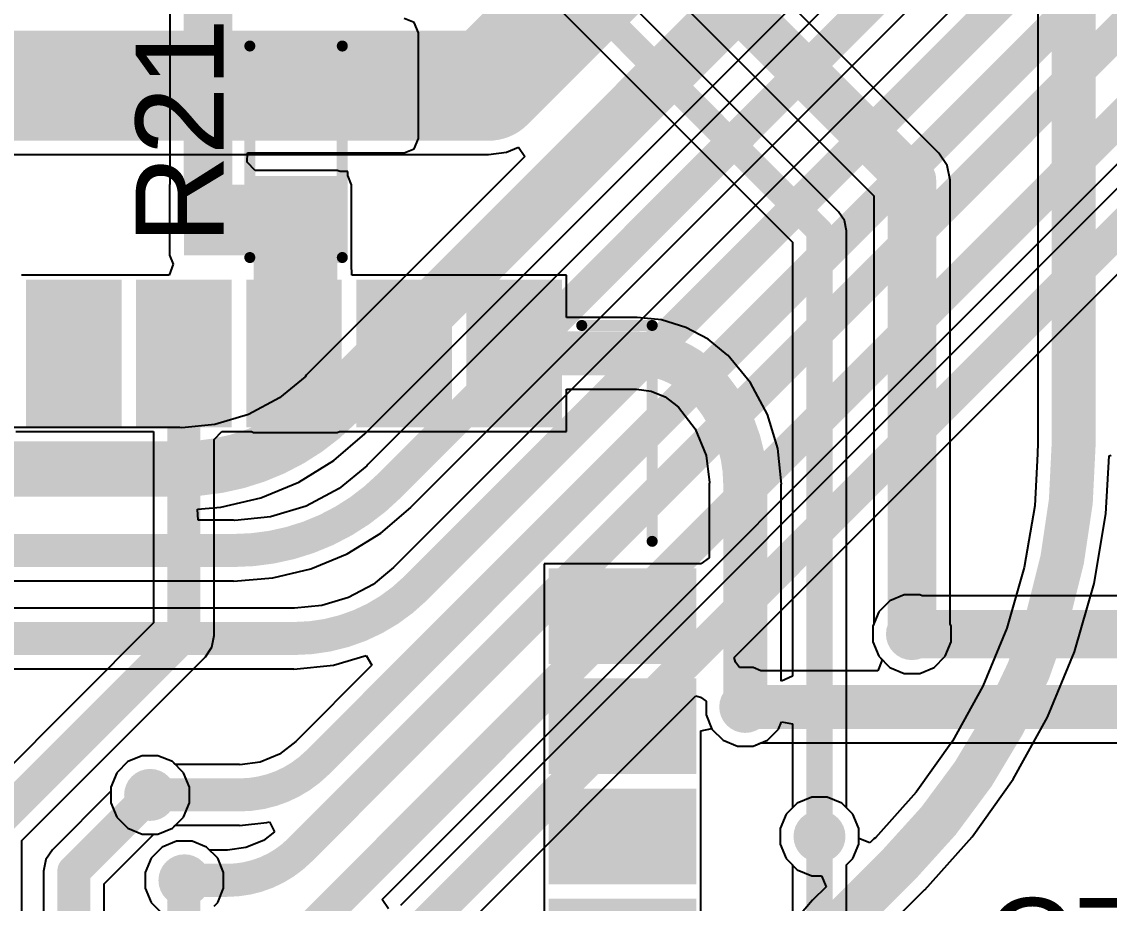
# Model space of a CAD drawing. Header units: millimetres. Extents: x -0.21 to 2.41, y -2.08 to 4.57.
# Drawn here: x 0.6567 to 1.1506, y -0.6672 to -0.267 of the extents above; entities that cross this region are included whole.
import ezdxf

# ---------------------------------------------------------------- set-up
doc = ezdxf.new("R2010")
doc.units = ezdxf.units.MM
doc.header["$MEASUREMENT"] = 0
for name, color, linetype in [('BottomLayer', 5, 'Continuous'), ('TopLayer', 1, 'Continuous'), ('TopOverlay', 2, 'Continuous'), ('TopPaste', 8, 'Continuous'), ('TopSolder', 216, 'Continuous'), ('ViaHoleLayer', 16, 'Continuous')]:
    doc.layers.add(name, color=color, linetype=linetype)
doc.styles.add('Arial', font='', dxfattribs={"height": 0.2})
doc.styles.get('Arial').set_extended_font_data('Arial')

# ---------------------------------------------------------------- blocks, each defined once
blk = doc.blocks.new('38_SMD_M______25')
at = {"layer": 'TopLayer'}
for points in [[(0.31496075, -0.08267715), (0.37401585, -0.08267715), (0.37401585, -0.11811025), (0.31496075, -0.11811025)], [(0.31496045, -0.13267685), (0.37401555, -0.13267685), (0.37401555, -0.16810995), (0.31496045, -0.16810995)], [(0.31496085, -0.18267725), (0.37401595, -0.18267725), (0.37401595, -0.21811035), (0.31496085, -0.21811035)], [(0.31496055, -0.23267715), (0.37401565, -0.23267715), (0.37401565, -0.26811025), (0.31496055, -0.26811025)], [(0.31496055, -0.28267725), (0.37401565, -0.28267725), (0.37401565, -0.31811035), (0.31496055, -0.31811035)], [(0.10748035, -0.37913375), (0.10748035, -0.32007865), (0.14291345, -0.32007865), (0.14291345, -0.37913375)], [(0.15748035, -0.37913375), (0.15748035, -0.32007865), (0.19291345, -0.32007865), (0.19291345, -0.37913375)], [(0.20748035, -0.37913375), (0.20748035, -0.32007865), (0.24291345, -0.32007865), (0.24291345, -0.37913375)]]:
    blk.add_hatch(color=1, dxfattribs=at).paths.add_polyline_path(points)
at = {"layer": 'TopPaste'}
for points in [[(0.31496075, -0.08267715), (0.37401585, -0.08267715), (0.37401585, -0.11811025), (0.31496075, -0.11811025)], [(0.31496045, -0.13267685), (0.37401555, -0.13267685), (0.37401555, -0.16810995), (0.31496045, -0.16810995)], [(0.31496085, -0.18267725), (0.37401595, -0.18267725), (0.37401595, -0.21811035), (0.31496085, -0.21811035)], [(0.31496055, -0.23267715), (0.37401565, -0.23267715), (0.37401565, -0.26811025), (0.31496055, -0.26811025)], [(0.31496055, -0.28267725), (0.37401565, -0.28267725), (0.37401565, -0.31811035), (0.31496055, -0.31811035)], [(0.10748035, -0.37913375), (0.10748035, -0.32007865), (0.14291345, -0.32007865), (0.14291345, -0.37913375)], [(0.15748035, -0.37913375), (0.15748035, -0.32007865), (0.19291345, -0.32007865), (0.19291345, -0.37913375)], [(0.20748035, -0.37913375), (0.20748035, -0.32007865), (0.24291345, -0.32007865), (0.24291345, -0.37913375)]]:
    blk.add_hatch(color=8, dxfattribs=at).paths.add_polyline_path(points)
at = {"layer": 'TopSolder'}
for points in [[(0.31096075, -0.07867715), (0.37801585, -0.07867715), (0.37801585, -0.12211025), (0.31096075, -0.12211025)], [(0.31096045, -0.12867685), (0.37801555, -0.12867685), (0.37801555, -0.17210995), (0.31096045, -0.17210995)], [(0.31096085, -0.17867725), (0.37801595, -0.17867725), (0.37801595, -0.22211035), (0.31096085, -0.22211035)], [(0.31096055, -0.22867715), (0.37801565, -0.22867715), (0.37801565, -0.27211025), (0.31096055, -0.27211025)], [(0.31096055, -0.27867725), (0.37801565, -0.27867725), (0.37801565, -0.32211035), (0.31096055, -0.32211035)], [(0.05348025, -0.38313375), (0.05348025, -0.31607865), (0.09691335, -0.31607865), (0.09691335, -0.38313375)], [(0.10348035, -0.38313375), (0.10348035, -0.31607865), (0.14691345, -0.31607865), (0.14691345, -0.38313375)], [(0.15348035, -0.38313375), (0.15348035, -0.31607865), (0.19691345, -0.31607865), (0.19691345, -0.38313375)], [(0.20348035, -0.38313375), (0.20348035, -0.31607865), (0.24691345, -0.31607865), (0.24691345, -0.38313375)]]:
    blk.add_hatch(color=216, dxfattribs=at).paths.add_polyline_path(points)
at = {"layer": 'TopOverlay', "const_width": 0.005}
for points in [[(0.3571576, -0.3310788), (0.3571575, -0.3630788)], [(0.2591573, -0.3630788), (0.3571575, -0.3630788)]]:
    blk.add_lwpolyline(points, dxfattribs=at)
at = {"layer": 'TopOverlay', "const_width": 0.0025}
for points in [[(0.3559076, -0.3310788, 1), (0.3584076, -0.3310788, 1)], [(0.2579073, -0.3630788, 1), (0.2604073, -0.3630788, 1)], [(0.3559075, -0.3630788, 1), (0.3584075, -0.3630788, 1)], [(0.3559075, -0.3630788, 1), (0.3584075, -0.3630788, 1)]]:
    blk.add_lwpolyline(points, format="xyb", close=True, dxfattribs=at)
blk = doc.blocks.new('R___0603_81')
at = {"layer": 'TopLayer'}
for points in [[(-0.0149999, 0.0175002), (-0.0149999, -0.0174998), (-0.0449999, -0.0174998), (-0.0449999, 0.0175002)], [(0.0449999, 0.0174998), (0.0449999, -0.0175002), (0.0149999, -0.0175002), (0.0149999, 0.0174998)]]:
    blk.add_hatch(color=1, dxfattribs=at).paths.add_polyline_path(points)
at = {"layer": 'TopPaste'}
for points in [[(-0.0149999, 0.0175002), (-0.0149999, -0.0174998), (-0.0449999, -0.0174998), (-0.0449999, 0.0175002)], [(0.0449999, 0.0174998), (0.0449999, -0.0175002), (0.0149999, -0.0175002), (0.0149999, 0.0174998)]]:
    blk.add_hatch(color=8, dxfattribs=at).paths.add_polyline_path(points)
at = {"layer": 'TopSolder'}
for points in [[(-0.0109999, 0.0215002), (-0.0109999, -0.0214998), (-0.0489999, -0.0214998), (-0.0489999, 0.0215002)], [(0.0489999, 0.0214998), (0.0489999, -0.0215002), (0.0109999, -0.0215002), (0.0109999, 0.0214998)]]:
    blk.add_hatch(color=216, dxfattribs=at).paths.add_polyline_path(points)
at = {"layer": 'TopOverlay', "const_width": 0.005}
for points in [[(-0.048, 0.0210002), (-0.0480001, -0.0209998)], [(-0.048, 0.0210002), (0.0480001, 0.0209998)], [(0.0480001, 0.0209998), (0.048, -0.0210002)], [(-0.0480001, -0.0209998), (0.048, -0.0210002)]]:
    blk.add_lwpolyline(points, dxfattribs=at)
at = {"layer": 'TopOverlay', "const_width": 0.0025}
for points in [[(-0.04925, 0.0210002, 1), (-0.04675, 0.0210002, 1)], [(-0.04925, 0.0210002, 1), (-0.04675, 0.0210002, 1)], [(0.0467501, 0.0209998, 1), (0.0492501, 0.0209998, 1)], [(0.0467501, 0.0209998, 1), (0.0492501, 0.0209998, 1)], [(-0.0492501, -0.0209998, 1), (-0.0467501, -0.0209998, 1)], [(-0.0492501, -0.0209998, 1), (-0.0467501, -0.0209998, 1)], [(0.04675, -0.0210002, 1), (0.04925, -0.0210002, 1)], [(0.04675, -0.0210002, 1), (0.04925, -0.0210002, 1)]]:
    blk.add_lwpolyline(points, format="xyb", close=True, dxfattribs=at)

msp = doc.modelspace()

# ---------------------------------------------------------------- hatches: boundary and pattern name
at = {"layer": 'BottomLayer'}
h = msp.add_hatch(color=5, dxfattribs=at)
edge = h.paths.add_edge_path()
edge.add_arc((0.8162785, -0.2960468), 0.011811, 0, 360)
h = msp.add_hatch(color=5, dxfattribs=at)
edge = h.paths.add_edge_path()
edge.add_arc((1.061, -0.545), 0.011811, 0, 360)
h = msp.add_hatch(color=5, dxfattribs=at)
edge = h.paths.add_edge_path()
edge.add_arc((0.9852784, -0.5780467), 0.011811, 0, 360)
h = msp.add_hatch(color=5, dxfattribs=at)
edge = h.paths.add_edge_path()
edge.add_arc((0.715, -0.618), 0.011811, 0, 360)
h = msp.add_hatch(color=5, dxfattribs=at)
edge = h.paths.add_edge_path()
edge.add_arc((1.019, -0.6368498), 0.011811, 0, 360)
h = msp.add_hatch(color=5, dxfattribs=at)
edge = h.paths.add_edge_path()
edge.add_arc((0.7305808, -0.6567708), 0.011811, 0, 360)
at = {"layer": 'TopLayer'}
for points in [[(0.7592785, -0.3200467), (0.8303415, -0.3200467), (0.8303415, -0.2720001), (0.7592785, -0.2720001)], [(0.7303412, -0.3730467), (0.7997782, -0.3730467), (0.7997782, -0.3410467), (0.7303412, -0.3410467)], [(0.8000002, -0.447), (0.8000002, -0.341), (0.7620002, -0.341), (0.7620002, -0.447)]]:
    msp.add_hatch(color=1, dxfattribs=at).paths.add_polyline_path(points)
h = msp.add_hatch(color=1, dxfattribs=at)
edge = h.paths.add_edge_path()
edge.add_arc((0.8162785, -0.2960468), 0.011811, 0, 360)
h = msp.add_hatch(color=1, dxfattribs=at)
edge = h.paths.add_edge_path()
edge.add_arc((1.061, -0.545), 0.011811, 0, 360)
h = msp.add_hatch(color=1, dxfattribs=at)
edge = h.paths.add_edge_path()
edge.add_arc((0.9852784, -0.5780467), 0.011811, 0, 360)
h = msp.add_hatch(color=1, dxfattribs=at)
edge = h.paths.add_edge_path()
edge.add_arc((0.715, -0.618), 0.011811, 0, 360)
h = msp.add_hatch(color=1, dxfattribs=at)
edge = h.paths.add_edge_path()
edge.add_arc((1.019, -0.6368498), 0.011811, 0, 360)
h = msp.add_hatch(color=1, dxfattribs=at)
edge = h.paths.add_edge_path()
edge.add_arc((0.7305808, -0.6567708), 0.011811, 0, 360)
at = {"layer": 'ViaHoleLayer'}
h = msp.add_hatch(color=16, dxfattribs=at)
edge = h.paths.add_edge_path()
edge.add_arc((0.8162785, -0.2960468), 0.0059055, 0, 360)
h = msp.add_hatch(color=16, dxfattribs=at)
edge = h.paths.add_edge_path()
edge.add_arc((1.061, -0.545), 0.0059055, 0, 360)
h = msp.add_hatch(color=16, dxfattribs=at)
edge = h.paths.add_edge_path()
edge.add_arc((0.9852784, -0.5780467), 0.0059055, 0, 360)
h = msp.add_hatch(color=16, dxfattribs=at)
edge = h.paths.add_edge_path()
edge.add_arc((0.715, -0.618), 0.0059055, 0, 360)
h = msp.add_hatch(color=16, dxfattribs=at)
edge = h.paths.add_edge_path()
edge.add_arc((1.019, -0.6368498), 0.0059055, 0, 360)
h = msp.add_hatch(color=16, dxfattribs=at)
edge = h.paths.add_edge_path()
edge.add_arc((0.7305808, -0.6567708), 0.0059055, 0, 360)

# ---------------------------------------------------------------- linework, layer by layer
at = {"layer": 'BottomLayer'}
for p, q in [((1.1347201, -0.1471391), (0.8138347, -0.4680244)), ((0.8125803, -0.4540951), (1.1138384, -0.152837)), ((1.1764611, -0.1638398), (0.8259619, -0.5143389)), ((0.8333007, -0.4874904), (1.1542232, -0.1665678)), ((1.227778, -0.26911), (0.8286865, -0.6682014)), ((0.8203661, -0.6654539), (1.2069067, -0.2789133)), ((0.9802036, -0.5556163), (1.2473125, -0.2885073)), ((0.876797, -0.3262489), (0.8822728, -0.3239807)), ((0.8822728, -0.3239807), (0.885105, -0.3282196)), ((0.3663415, -0.3273143), (0.8687036, -0.3273143)), ((0.885105, -0.3282196), (0.7859049, -0.4274197)), ((0.8687036, -0.3273143), (0.8687044, -0.3273144)), ((0.8687044, -0.3273144), (0.876797, -0.3262489)), ((0.7854206, -0.4281445), (0.7737508, -0.4377216)), ((0.7859049, -0.4274197), (0.7854206, -0.4281445)), ((0.7737508, -0.4377216), (0.7596792, -0.445243)), ((0.7596792, -0.445243), (0.7444107, -0.4498747)), ((0.7285319, -0.4511843), (0.3302784, -0.4511843)), ((0.729387, -0.4513544), (0.7285319, -0.4511843)), ((0.7444107, -0.4498747), (0.729387, -0.4513544)), ((0.7983998, -0.4662116), (0.8125831, -0.4540979)), ((0.8125831, -0.4540979), (0.8125803, -0.4540951)), ((0.7824961, -0.4759574), (0.7983998, -0.4662116)), ((0.8134907, -0.4685392), (0.8008672, -0.4788991)), ((0.8138347, -0.4680244), (0.8134907, -0.4685392)), ((0.7652636, -0.4830954), (0.7824961, -0.4759574)), ((0.8008672, -0.4788991), (0.785927, -0.4868848)), ((0.7471267, -0.4874497), (0.7652636, -0.4830954)), ((0.7365485, -0.4882822), (0.7471267, -0.4874497)), ((0.736745, -0.4932822), (0.7365485, -0.4882822)), ((0.785927, -0.4868848), (0.7697159, -0.4918023)), ((0.8197769, -0.4991541), (0.8333618, -0.4875515)), ((0.8333618, -0.4875515), (0.8333007, -0.4874904)), ((0.752857, -0.4932822), (0.736745, -0.4932822)), ((0.7534642, -0.493403), (0.752857, -0.4932822)), ((0.7697159, -0.4918023), (0.7534642, -0.493403)), ((0.8045443, -0.5084887), (0.8197769, -0.4991541)), ((0.7880389, -0.5153254), (0.8045443, -0.5084887)), ((0.7706672, -0.519496), (0.7880389, -0.5153254)), ((0.8219534, -0.5177258), (0.8162272, -0.5224252)), ((0.8255897, -0.5147176), (0.8219534, -0.5177258)), ((0.8256072, -0.5146914), (0.8255897, -0.5147176)), ((0.8256816, -0.5146416), (0.8256072, -0.5146914)), ((0.8259306, -0.51437), (0.8256816, -0.5146416)), ((0.825937, -0.514366), (0.8259306, -0.51437)), ((0.8259372, -0.5143657), (0.825937, -0.514366)), ((0.8259493, -0.5143578), (0.8259372, -0.5143657)), ((0.8259619, -0.5143389), (0.8259493, -0.5143578)), ((0.5066998, -0.5208112), (0.752857, -0.5208112)), ((0.752857, -0.5208977), (0.7706672, -0.519496)), ((0.752857, -0.5208112), (0.752857, -0.5208977)), ((0.8162272, -0.5224252), (0.80506, -0.5283942)), ((0.80506, -0.5283942), (0.792943, -0.5320699)), ((1.0574572, -0.527189), (1.0509109, -0.5299006)), ((1.0645428, -0.527189), (1.0574572, -0.527189)), ((1.0656968, -0.527667), (1.0645428, -0.527189)), ((1.1833032, -0.527667), (1.0656968, -0.527667)), ((0.7803416, -0.5332355), (0.546424, -0.5332355)), ((0.7805955, -0.533286), (0.7803416, -0.5332355)), ((0.792943, -0.5320699), (0.7805955, -0.533286)), ((1.0509109, -0.5299006), (1.0459006, -0.5349109)), ((1.0459006, -0.5349109), (1.043189, -0.5414572)), ((1.043189, -0.5414572), (1.043189, -0.5485428)), ((1.043189, -0.5485428), (1.0459006, -0.5550891)), ((0.7983339, -0.559172), (0.8130931, -0.5546949)), ((0.8130931, -0.5546949), (0.815743, -0.5591161)), ((0.9808828, -0.5576643), (0.9802036, -0.5556163)), ((0.9826553, -0.5602357), (0.9808828, -0.5576643)), ((1.0475447, -0.5567332), (1.0454736, -0.5617332)), ((1.0459006, -0.5550891), (1.0475447, -0.5567332)), ((0.546424, -0.5607645), (0.7803416, -0.5607645)), ((0.7803416, -0.5609441), (0.7983339, -0.559172)), ((0.7803416, -0.5607645), (0.7803416, -0.5609441)), ((0.815743, -0.5591161), (0.7812773, -0.5935818)), ((0.9888212, -0.5602357), (0.9826553, -0.5602357)), ((0.9924364, -0.5617332), (0.9888212, -0.5602357)), ((1.0454736, -0.5617332), (0.9924364, -0.5617332)), ((0.8481525, -0.6876674), (0.962848, -0.5729719)), ((0.962848, -0.5729719), (0.964896, -0.5736511)), ((0.964896, -0.5736511), (0.9674674, -0.5754236)), ((0.9674674, -0.5754236), (0.9674674, -0.5815895)), ((0.9674674, -0.5815895), (0.970179, -0.5881358)), ((0.970179, -0.5881358), (0.9751893, -0.5931461)), ((0.781137, -0.593785), (0.7737822, -0.5994284)), ((0.7812636, -0.5935955), (0.781137, -0.593785)), ((0.7812682, -0.5935926), (0.7812636, -0.5935955)), ((0.7812716, -0.5935903), (0.7812682, -0.5935926)), ((0.7812773, -0.5935818), (0.7812716, -0.5935903)), ((0.9751893, -0.5931461), (0.9817356, -0.5958577)), ((0.9817356, -0.5958577), (0.9888212, -0.5958577)), ((0.9888212, -0.5958577), (0.9924364, -0.5943602)), ((0.9924364, -0.5943602), (1.1836788, -0.5943602)), ((0.7114572, -0.600189), (0.7049109, -0.6029006)), ((0.7185428, -0.600189), (0.7114572, -0.600189)), ((0.7250891, -0.6029006), (0.7185428, -0.600189)), ((0.7737822, -0.5994284), (0.7649911, -0.6030698)), ((0.7049109, -0.6029006), (0.6999006, -0.6079109)), ((0.726424, -0.6042355), (0.7250891, -0.6029006)), ((0.7555571, -0.6042355), (0.726424, -0.6042355)), ((0.7557879, -0.6042814), (0.7555571, -0.6042355)), ((0.7649911, -0.6030698), (0.7557879, -0.6042814)), ((0.6999006, -0.6079109), (0.697189, -0.6144572)), ((0.697189, -0.6144572), (0.697189, -0.6215428)), ((0.697189, -0.6215428), (0.6999006, -0.6280891)), ((1.0089109, -0.6217504), (1.0039006, -0.6267607)), ((1.0154572, -0.6190388), (1.0089109, -0.6217504)), ((1.0225428, -0.6190388), (1.0154572, -0.6190388)), ((1.0290891, -0.6217504), (1.0225428, -0.6190388)), ((1.0340994, -0.6267607), (1.0290891, -0.6217504)), ((1.0039006, -0.6267607), (1.001189, -0.633307)), ((1.036811, -0.633307), (1.0340994, -0.6267607)), ((0.6999006, -0.6280891), (0.7049109, -0.6330994)), ((0.7250891, -0.6330994), (0.726424, -0.6317645)), ((0.726424, -0.6317645), (0.7555571, -0.6317645)), ((0.7555571, -0.6318079), (0.7680324, -0.6305792)), ((0.7555571, -0.6317645), (0.7555571, -0.6318079)), ((0.7680324, -0.6305792), (0.7691841, -0.6302298)), ((0.7691841, -0.6302298), (0.7715062, -0.6347505)), ((0.7049109, -0.6330994), (0.7114572, -0.635811)), ((0.7114572, -0.635811), (0.7185428, -0.635811)), ((0.7185428, -0.635811), (0.7250891, -0.6330994)), ((0.7715062, -0.6347505), (0.7664512, -0.6386293)), ((1.001189, -0.633307), (1.001189, -0.6403926)), ((1.036811, -0.6403926), (1.036811, -0.633307)), ((0.7204917, -0.6416714), (0.7154814, -0.6466817)), ((0.727038, -0.6389598), (0.7204917, -0.6416714)), ((0.7341236, -0.6389598), (0.727038, -0.6389598)), ((0.7406699, -0.6416714), (0.7341236, -0.6389598)), ((0.7420048, -0.6430063), (0.7406699, -0.6416714)), ((0.7584871, -0.6419281), (0.7500828, -0.6430346)), ((0.7664512, -0.6386293), (0.7584871, -0.6419281)), ((1.001189, -0.6403926), (1.0039006, -0.6469389)), ((1.0340994, -0.6469389), (1.036811, -0.6403926)), ((0.7154814, -0.6466817), (0.7127698, -0.653228)), ((0.7499406, -0.6430063), (0.7420048, -0.6430063)), ((0.7500828, -0.6430346), (0.7499406, -0.6430063)), ((1.0039006, -0.6469389), (1.0067649, -0.6498032)), ((1.0312351, -0.6498032), (1.0340994, -0.6469389)), ((1.0067649, -0.6498032), (1.0067649, -0.6780468)), ((1.0312351, -0.6729789), (1.0312351, -0.6498032)), ((0.7127698, -0.653228), (0.7127698, -0.6603136)), ((0.7127698, -0.6603136), (0.7154814, -0.6668599)), ((0.8231984, -0.6696927), (0.8203661, -0.6654539)), ((0.7154814, -0.6668599), (0.7204917, -0.6718702))]:
    msp.add_line(p, q, dxfattribs=at)
for points, const_width in [([(0.8687044, -0.2960468), (1.0997045, -0.0650467)], 0.05), ([(0.7992426, -0.4407574), (1.1005007, -0.1394993)], 0.025), ([(0.8235677, -0.4777574), (1.1479886, -0.1533365)], 0.015), ([(0.8356949, -0.5240719), (1.1942721, -0.1654947)], 0.015), ([(0.7910103, -0.6033148), (1.2000876, -0.1942375)], 0.015), ([(0.7829898, -0.6430814), (1.1960542, -0.230017)], 0.015), ([(0.7803416, -0.6860124), (1.1971737, -0.2691803)], 0.015), ([(0.3663415, -0.2960468), (0.8162785, -0.2960468)], 0.05), ([(0.8162785, -0.2960468), (0.8687044, -0.2960468)], 0.05), ([(0.8303539, -0.686), (1.2410465, -0.2753074)], 0.015), ([(0.3302784, -0.4700467), (0.7285319, -0.4700467)], 0.025), ([(0.5066998, -0.5070467), (0.752857, -0.5070467)], 0.015), ([(1.061, -0.545), (1.188, -0.545)], 0.022), ([(0.535, -0.547), (0.7803416, -0.547)], 0.015), ([(0.9852784, -0.5780467), (1.1836788, -0.5780467)], 0.02), ([(0.715, -0.618), (0.7555571, -0.618)], 0.015), ([(1.019, -0.6780468), (1.019, -0.6368498)], 0.012), ([(0.7305808, -0.6567708), (0.7499406, -0.6567708)], 0.015)]:
    msp.add_lwpolyline(points, dxfattribs=dict(at, const_width=const_width))
for points, const_width in [([(0.8037785, -0.2960468, 1), (0.8287785, -0.2960468, 1)], 0.025), ([(0.8037785, -0.2960468, 1), (0.8287785, -0.2960468, 1)], 0.025), ([(0.8562044, -0.2960468, 1), (0.8812044, -0.2960468, 1)], 0.025), ([(0.8562044, -0.2960468, 1), (0.8812044, -0.2960468, 1)], 0.025), ([(0.7929926, -0.4407574, 1), (0.8054926, -0.4407574, 1)], 0.0125), ([(0.7929926, -0.4407574, 1), (0.8054926, -0.4407574, 1)], 0.0125), ([(0.7222819, -0.4700467, 1), (0.7347819, -0.4700467, 1)], 0.0125), ([(0.7222819, -0.4700467, 1), (0.7347819, -0.4700467, 1)], 0.0125), ([(0.8198177, -0.4777574, 1), (0.8273177, -0.4777574, 1)], 0.0075), ([(0.8198177, -0.4777574, 1), (0.8273177, -0.4777574, 1)], 0.0075), ([(0.749107, -0.5070467, 1), (0.756607, -0.5070467, 1)], 0.0075), ([(0.749107, -0.5070467, 1), (0.756607, -0.5070467, 1)], 0.0075), ([(0.8315902, -0.5244243, 1), (0.8390902, -0.5244243, 1)], 0.0075), ([(0.8315903, -0.5244243, 1), (0.8390903, -0.5244243, 1)], 0.0075), ([(0.8319137, -0.5241031, 1), (0.8394137, -0.5241031, 1)], 0.0075), ([(0.8319137, -0.5241031, 1), (0.8394137, -0.5241031, 1)], 0.0075), ([(0.8319449, -0.5240719, 1), (0.8394449, -0.5240719, 1)], 0.0075), ([(0.8319449, -0.5240719, 1), (0.8394449, -0.5240719, 1)], 0.0075), ([(1.0555, -0.545, 1), (1.0665, -0.545, 1)], 0.011), ([(0.7765916, -0.547, 1), (0.7840916, -0.547, 1)], 0.0075), ([(0.7765916, -0.547, 1), (0.7840916, -0.547, 1)], 0.0075), ([(0.9802784, -0.5780467, 1), (0.9902784, -0.5780467, 1)], 0.01), ([(0.7872466, -0.6033285, 1), (0.7947466, -0.6033285, 1)], 0.0075), ([(0.7872466, -0.6033285, 1), (0.7947466, -0.6033285, 1)], 0.0075), ([(0.7872603, -0.6033148, 1), (0.7947603, -0.6033148, 1)], 0.0075), ([(0.7872603, -0.6033148, 1), (0.7947603, -0.6033148, 1)], 0.0075), ([(0.71125, -0.618, 1), (0.71875, -0.618, 1)], 0.0075), ([(0.7518071, -0.618, 1), (0.7593071, -0.618, 1)], 0.0075), ([(0.7518071, -0.618, 1), (0.7593071, -0.618, 1)], 0.0075), ([(1.016, -0.6368498, 1), (1.022, -0.6368498, 1)], 0.006), ([(0.7792292, -0.643092, 1), (0.7867292, -0.643092, 1)], 0.0075), ([(0.7792292, -0.643092, 1), (0.7867292, -0.643092, 1)], 0.0075), ([(0.7792398, -0.6430814, 1), (0.7867398, -0.6430814, 1)], 0.0075), ([(0.7792399, -0.6430814, 1), (0.7867399, -0.6430814, 1)], 0.0075), ([(0.7268308, -0.6567708, 1), (0.7343308, -0.6567708, 1)], 0.0075), ([(0.7461906, -0.6567708, 1), (0.7536906, -0.6567708, 1)], 0.0075), ([(0.7461906, -0.6567708, 1), (0.7536906, -0.6567708, 1)], 0.0075)]:
    msp.add_lwpolyline(points, format="xyb", close=True, dxfattribs=dict(at, const_width=const_width))
for points, const_width in [([(0.7992426, -0.4407574, -0.198912367379658), (0.7285319, -0.4700467)], 0.025), ([(0.8235677, -0.4777574, -0.198912367379658), (0.752857, -0.5070467)], 0.015), ([(0.8353402, -0.5244243, -0.1972529500999949), (0.7803416, -0.547)], 0.015), ([(0.8356637, -0.5241031, -0.0014557265217129), (0.8353403, -0.5244243)], 0.015), ([(0.8356949, -0.5240719, -0.0001408152484485), (0.8356637, -0.5241031)], 0.015), ([(0.7909966, -0.6033285, -0.1988121147933988), (0.7555571, -0.618)], 0.015), ([(0.7910103, -0.6033148, -9.64387993302e-05), (0.7909966, -0.6033285)], 0.015), ([(0.7829792, -0.643092, -0.1988286713292383), (0.7499406, -0.6567708)], 0.015), ([(0.7829899, -0.6430814, -8.0511848538e-05), (0.7829792, -0.643092)], 0.015)]:
    msp.add_lwpolyline(points, format="xyb", dxfattribs=dict(at, const_width=const_width))
at = {"layer": 'TopLayer'}
for p, q in [((0.7239454, -0.0436217), (0.7239454, -0.3408087)), ((1.1181444, -0.1430122), (1.1181444, -0.4582489)), ((1.0276515, -0.3533107), (0.8582351, -0.1838944)), ((0.8373485, -0.1976138), (1.0067649, -0.3670303)), ((1.0732563, -0.3266088), (0.9752037, -0.2285562)), ((0.9449401, -0.2473178), (1.043667, -0.3460447)), ((0.8349337, -0.2674078), (0.8303415, -0.2655056)), ((0.8368359, -0.272), (0.8349337, -0.2674078)), ((0.8368359, -0.3200467), (0.8368359, -0.272)), ((0.8349337, -0.3246389), (0.8368359, -0.3200467)), ((0.8303415, -0.3265411), (0.8349337, -0.3246389)), ((0.7590064, -0.3307456), (0.7592182, -0.3265814)), ((0.7627083, -0.3345056), (0.7590064, -0.3307456)), ((0.7592182, -0.3265814), (0.7592786, -0.3265411)), ((0.7592786, -0.3265411), (0.8303415, -0.3265411)), ((1.0770137, -0.3322321), (1.0732563, -0.3266088)), ((0.8000002, -0.3345056), (0.7627083, -0.3345056)), ((0.8013063, -0.3350466), (0.8000002, -0.3345056)), ((0.8047782, -0.3350466), (0.8013063, -0.3350466)), ((0.8047782, -0.3368563), (0.8047782, -0.3350466)), ((1.0783331, -0.3388651), (1.0770137, -0.3322321)), ((0.8064946, -0.341), (0.8047782, -0.3368563)), ((1.078333, -0.3388656), (1.0783331, -0.3388651)), ((1.078333, -0.5403032), (1.078333, -0.3388656)), ((0.7239454, -0.3408087), (0.7238468, -0.3410467)), ((0.7238468, -0.3410467), (0.7238468, -0.3730467)), ((0.8064946, -0.3770851), (0.8064946, -0.341)), ((1.043667, -0.3460447), (1.043667, -0.5403032)), ((1.0303038, -0.3572801), (1.0276515, -0.3533107)), ((1.0312351, -0.3619623), (1.0303038, -0.3572801)), ((1.0312351, -0.6238964), (1.0312351, -0.3619623)), ((1.0067649, -0.3670303), (1.0067649, -0.5640197)), ((0.7238468, -0.3730467), (0.7254973, -0.3770312)), ((0.7254973, -0.3770312), (0.7236084, -0.3820312)), ((0.8066251, -0.382031), (0.8064946, -0.3770851)), ((0.6590581, -0.3820309), (0.656625, -0.3820308)), ((0.7016247, -0.3820309), (0.6590581, -0.3820309)), ((0.704058, -0.3820308), (0.7016247, -0.3820309)), ((0.7090581, -0.3820312), (0.704058, -0.3820308)), ((0.7236084, -0.3820312), (0.7090581, -0.3820312)), ((0.851625, -0.3820311), (0.8066251, -0.382031)), ((0.8553415, -0.382031), (0.851625, -0.3820311)), ((0.8590581, -0.3820311), (0.8553415, -0.382031)), ((0.9040581, -0.3820311), (0.8590581, -0.3820311)), ((0.9040581, -0.4012451), (0.9040581, -0.3820311)), ((0.9358276, -0.4012451), (0.9040581, -0.4012451)), ((0.9361333, -0.4013059), (0.9358276, -0.4012451)), ((0.9472864, -0.4024044), (0.9361333, -0.4013059)), ((0.9583048, -0.4057468), (0.9472864, -0.4024044)), ((0.9684595, -0.4111746), (0.9583048, -0.4057468)), ((0.9771227, -0.4182843), (0.9684595, -0.4111746)), ((0.9773818, -0.4184574), (0.9771227, -0.4182843)), ((0.9774418, -0.4183974), (0.9773818, -0.4184574)), ((0.987732, -0.430936), (0.9774418, -0.4183974)), ((0.9040581, -0.4530861), (0.9040581, -0.4338721)), ((0.9040581, -0.4338721), (0.9358276, -0.4338721)), ((0.9358276, -0.4338721), (0.9359407, -0.4338496)), ((0.9359407, -0.4338496), (0.9426027, -0.4347267)), ((0.9953783, -0.4452413), (0.987732, -0.430936)), ((0.9426027, -0.4347267), (0.948916, -0.4373417)), ((0.948916, -0.4373417), (0.9542468, -0.4414321)), ((0.9542468, -0.4414321), (0.954311, -0.4415282)), ((0.954311, -0.4415282), (0.9549359, -0.4419457)), ((0.9549359, -0.4419457), (0.9624729, -0.4517682)), ((1.0000869, -0.4607634), (0.9953783, -0.4452413)), ((0.654058, -0.4530861), (0.6590581, -0.4530859)), ((0.6590581, -0.4530859), (0.7016246, -0.4530859)), ((0.7016246, -0.4530859), (0.7066247, -0.4530863)), ((0.7066247, -0.4530863), (0.709058, -0.4530862)), ((0.709058, -0.4530862), (0.7165767, -0.4530862)), ((0.7165767, -0.4530862), (0.7165767, -0.5399573)), ((0.7441057, -0.4566218), (0.7476413, -0.4530862)), ((0.7476413, -0.4530862), (0.7540577, -0.4530863)), ((0.7540577, -0.4530863), (0.7586051, -0.4530858)), ((0.7586051, -0.4530858), (0.7610138, -0.4530858)), ((0.7610138, -0.4530858), (0.7620002, -0.4534944)), ((0.7620002, -0.4534944), (0.8000002, -0.4534944)), ((0.8000002, -0.4534944), (0.8009866, -0.4530858)), ((0.8009866, -0.4530858), (0.806625, -0.4530862)), ((0.806625, -0.4530862), (0.8093856, -0.4530861)), ((0.8093856, -0.4530861), (0.851625, -0.4530861)), ((0.851625, -0.4530861), (0.8553416, -0.4530862)), ((0.8553416, -0.4530862), (0.8590581, -0.4530861)), ((0.8590581, -0.4530861), (0.9040581, -0.4530861)), ((0.9624729, -0.4517682), (0.9674954, -0.4638936)), ((0.7441057, -0.5456588), (0.7441057, -0.4566218)), ((1.1181443, -0.4582491), (1.1180786, -0.4632219)), ((1.1181444, -0.4582489), (1.1181442, -0.4582491)), ((1.1181442, -0.4582491), (1.1181443, -0.4582491)), ((0.9674954, -0.4638936), (0.9691115, -0.4761689)), ((1.0016768, -0.4769058), (1.0000869, -0.4607634)), ((1.1180786, -0.4632219), (1.116759, -0.4867199)), ((1.1491055, -0.4903645), (1.1505821, -0.464071)), ((1.1505821, -0.464071), (1.151402, -0.4637441)), ((0.9691115, -0.4761689), (0.9689649, -0.4769058)), ((0.9689649, -0.4769058), (0.9689649, -0.5104375)), ((1.0015919, -0.5662426), (1.0015919, -0.4769058)), ((1.0015919, -0.4769058), (1.0016768, -0.4769058)), ((1.116759, -0.4867199), (1.1119825, -0.5148327)), ((1.1437175, -0.522076), (1.1491055, -0.4903645)), ((0.9639648, -0.5131333), (0.8940265, -0.5131333)), ((0.8940265, -0.5131333), (0.8940265, -0.5581332)), ((0.9650815, -0.5131332), (0.9639648, -0.5131333)), ((0.9689649, -0.5104375), (0.9650815, -0.5131332)), ((1.1119825, -0.5148327), (1.1040883, -0.5422339)), ((1.1348128, -0.5529849), (1.1437175, -0.522076)), ((0.7165767, -0.5399573), (0.633267, -0.623267)), ((1.043667, -0.5403032), (1.043189, -0.5414572)), ((1.043189, -0.5414572), (1.043189, -0.5485428)), ((1.078811, -0.5414572), (1.078333, -0.5403032)), ((1.078811, -0.5485428), (1.078811, -0.5414572)), ((1.1040883, -0.5422339), (1.0931758, -0.568579)), ((0.7430579, -0.5509263), (0.7441057, -0.5456588)), ((0.7400742, -0.5553918), (0.7430579, -0.5509263)), ((1.043189, -0.5485428), (1.0459006, -0.5550891)), ((1.0760994, -0.5550891), (1.078811, -0.5485428)), ((1.1225034, -0.5827024), (1.1348128, -0.5529849)), ((0.6567645, -0.6387015), (0.7400742, -0.5553918)), ((1.0459006, -0.5550891), (1.0509109, -0.5600994)), ((1.0710891, -0.5600994), (1.0760994, -0.5550891)), ((0.8940265, -0.5581332), (0.8940264, -0.5618498)), ((0.8940264, -0.5618498), (0.8940265, -0.5655664)), ((1.0509109, -0.5600994), (1.0574572, -0.562811)), ((1.0574572, -0.562811), (1.0645428, -0.562811)), ((1.0645428, -0.562811), (1.0710891, -0.5600994)), ((0.8940265, -0.5655664), (0.8940265, -0.6081332)), ((1.0017649, -0.5663846), (1.0015919, -0.5662426)), ((1.0067649, -0.5640197), (1.0017649, -0.5663846)), ((1.0931758, -0.568579), (1.0793823, -0.5935366)), ((1.1069441, -0.6108548), (1.1225034, -0.5827024)), ((1.0003778, -0.5881358), (1.0017649, -0.5847871)), ((1.0017649, -0.5847871), (1.0067649, -0.5857817)), ((1.0067649, -0.5857817), (1.0067649, -0.6238964)), ((0.9650815, -0.5888951), (0.9700815, -0.5879005)), ((0.9650815, -0.6081332), (0.9650815, -0.5888951)), ((0.9700815, -0.5879005), (0.970179, -0.5881358)), ((0.970179, -0.5881358), (0.9751893, -0.5931461)), ((0.9953675, -0.5931461), (1.0003778, -0.5881358)), ((0.9751893, -0.5931461), (0.9817356, -0.5958577)), ((0.9817356, -0.5958577), (0.9888212, -0.5958577)), ((0.9888212, -0.5958577), (0.9953675, -0.5931461)), ((1.0793823, -0.5935366), (1.062881, -0.6167928)), ((0.7114572, -0.600189), (0.7049109, -0.6029006)), ((0.7185428, -0.600189), (0.7114572, -0.600189)), ((0.7250891, -0.6029006), (0.7185428, -0.600189)), ((0.7049109, -0.6029006), (0.6999006, -0.6079109)), ((0.7300994, -0.6079109), (0.7250891, -0.6029006)), ((0.6999006, -0.6079109), (0.697189, -0.6144572)), ((0.732811, -0.6144572), (0.7300994, -0.6079109)), ((0.8940265, -0.6081332), (0.8940264, -0.6118498)), ((0.8940264, -0.6118498), (0.8940265, -0.6155664)), ((0.9650816, -0.6118498), (0.9650815, -0.6081332)), ((0.9650815, -0.6155664), (0.9650816, -0.6118498)), ((1.0883306, -0.6370882), (1.1069441, -0.6108548)), ((0.697189, -0.616345), (0.6706085, -0.6429255)), ((0.697189, -0.6144572), (0.697189, -0.616345)), ((0.732811, -0.6215428), (0.732811, -0.6144572)), ((0.8940265, -0.6155664), (0.8940265, -0.6581333)), ((0.9650815, -0.6581333), (0.9650815, -0.6155664)), ((1.062881, -0.6167928), (1.0444385, -0.63743)), ((0.7300994, -0.6280891), (0.732811, -0.6215428)), ((1.0039006, -0.6267607), (1.001189, -0.633307)), ((1.0067649, -0.6238964), (1.0039006, -0.6267607)), ((1.0340994, -0.6267607), (1.0312351, -0.6238964)), ((1.036811, -0.633307), (1.0340994, -0.6267607)), ((0.7250891, -0.6330994), (0.7300994, -0.6280891)), ((0.694106, -0.65836), (0.716655, -0.635811)), ((0.716655, -0.635811), (0.7185428, -0.635811)), ((0.7185428, -0.635811), (0.7250891, -0.6330994)), ((1.001189, -0.633307), (1.001189, -0.6403926)), ((1.036811, -0.6377509), (1.036811, -0.633307)), ((1.066897, -0.6610724), (1.0883306, -0.6370882)), ((0.6567645, -0.981576), (0.6567645, -0.6387015)), ((0.7204917, -0.6416714), (0.7154814, -0.6466817)), ((0.727038, -0.6389598), (0.7204917, -0.6416714)), ((0.7341236, -0.6389598), (0.727038, -0.6389598)), ((0.7406699, -0.6416714), (0.7341236, -0.6389598)), ((0.7456802, -0.6466817), (0.7406699, -0.6416714)), ((1.001189, -0.6403926), (1.0039006, -0.6469389)), ((1.041811, -0.639822), (1.036811, -0.6377509)), ((1.0437288, -0.6379042), (1.041811, -0.639822)), ((1.0444385, -0.63743), (1.0437288, -0.6379042)), ((0.6706085, -0.6429255), (0.6676248, -0.647391)), ((0.7154814, -0.6466817), (0.7127698, -0.653228)), ((0.7483918, -0.653228), (0.7456802, -0.6466817)), ((1.0039006, -0.6469389), (1.0089109, -0.6519492)), ((0.6676248, -0.647391), (0.666577, -0.6526585)), ((1.0089109, -0.6519492), (1.0154572, -0.6546608)), ((0.666577, -0.6526585), (0.666577, -1.0674717)), ((0.7127698, -0.653228), (0.7127698, -0.6603136)), ((0.7483918, -0.6603136), (0.7483918, -0.653228)), ((1.0154572, -0.6546608), (1.0199011, -0.6546608)), ((1.0199011, -0.6546608), (1.0219722, -0.6596608)), ((0.694106, -1.0710073), (0.694106, -0.65836)), ((0.7127698, -0.6603136), (0.7154814, -0.6668599)), ((0.7456802, -0.6668599), (0.7483918, -0.6603136)), ((0.8940265, -0.6581333), (0.8940264, -0.6618499)), ((0.9650816, -0.6618498), (0.9650815, -0.6581333)), ((1.0219722, -0.6596608), (1.015833, -0.6658)), ((1.0389038, -0.6888708), (1.0667996, -0.660975)), ((1.0667996, -0.660975), (1.066897, -0.6610724)), ((0.8940264, -0.6618499), (0.8940265, -0.6655664)), ((0.8940265, -0.6655664), (0.8940265, -0.7081332)), ((0.9650815, -0.6655664), (0.9650816, -0.6618498)), ((0.9650815, -0.7081332), (0.9650815, -0.6655664)), ((1.0158011, -0.6657681), (1.0039429, -0.6796522)), ((1.015833, -0.6658), (1.0158011, -0.6657681)), ((0.7154814, -0.6668599), (0.7165768, -0.6679553)), ((0.7441058, -0.6684343), (0.7456802, -0.6668599))]:
    msp.add_line(p, q, dxfattribs=at)
for points, const_width in [([(0.7412784, -0.3600467), (0.7412784, -0.0436217)], 0.022), ([(1.1344579, -0.4582489), (1.1344579, -0.0747573)], 0.02), ([(0.846, -0.1889623), (1.019, -0.3619623)], 0.012), ([(0.9571964, -0.2350615), (1.061, -0.3388651)], 0.022), ([(1.061, -0.545), (1.061, -0.3388651)], 0.022), ([(0.7690771, -0.3560466), (0.7812782, -0.3560466)], 0.022), ([(1.019, -0.6368498), (1.019, -0.3619623)], 0.012), ([(0.7798101, -0.4170268), (0.7808099, -0.416027)], 0.025), ([(0.7798101, -0.4170268), (0.7803416, -0.4175583)], 0.025), ([(0.8803416, -0.4175586), (0.9358276, -0.4175586)], 0.02), ([(0.7303412, -0.5456588), (0.7303412, -0.4175587)], 0.015), ([(0.9852784, -0.5780467), (0.9852784, -0.4769058)], 0.02), ([(0.643, -0.633), (0.7303412, -0.5456588)], 0.015), ([(0.6803415, -0.6526585), (0.715, -0.618)], 0.015), ([(1.0273684, -0.6773354), (1.0552642, -0.6494396)], 0.02), ([(0.6803415, -1.1065348), (0.6803415, -0.6526585)], 0.015), ([(0.7303413, -0.6570103), (0.7305808, -0.6567708)], 0.02), ([(0.7303413, -1.1065348), (0.7303413, -0.6570103)], 0.015)]:
    msp.add_lwpolyline(points, dxfattribs=dict(at, const_width=const_width))
for points, const_width in [([(1.0555, -0.3388651, 1), (1.0665, -0.3388651, 1)], 0.011), ([(1.0555, -0.3388651, 1), (1.0665, -0.3388651, 1)], 0.011), ([(0.7635771, -0.3560466, 1), (0.7745771, -0.3560466, 1)], 0.011), ([(0.7757782, -0.3560466, 1), (0.7867782, -0.3560466, 1)], 0.011), ([(0.7357784, -0.3600467, 1), (0.7467784, -0.3600467, 1)], 0.011), ([(1.016, -0.3619623, 1), (1.022, -0.3619623, 1)], 0.006), ([(1.016, -0.3619623, 1), (1.022, -0.3619623, 1)], 0.006), ([(0.7735601, -0.4170268, 1), (0.7860601, -0.4170268, 1)], 0.0125), ([(0.7735601, -0.4170268, 1), (0.7860601, -0.4170268, 1)], 0.0125), ([(0.7745599, -0.416027, 1), (0.7870599, -0.416027, 1)], 0.0125), ([(0.7740916, -0.4175583, 1), (0.7865916, -0.4175583, 1)], 0.0125), ([(0.8753416, -0.4175586, 1), (0.8853416, -0.4175586, 1)], 0.01), ([(0.9308276, -0.4175586, 1), (0.9408276, -0.4175586, 1)], 0.01), ([(0.9308276, -0.4175586, 1), (0.9408276, -0.4175586, 1)], 0.01), ([(0.7265912, -0.4175587, 1), (0.7340912, -0.4175587, 1)], 0.0075), ([(0.9608464, -0.4299928, 1), (0.9708464, -0.4299928, 1)], 0.01), ([(0.9608464, -0.4299928, 1), (0.9708464, -0.4299928, 1)], 0.01), ([(1.1294579, -0.4582489, 1), (1.1394579, -0.4582489, 1)], 0.01), ([(1.1294579, -0.4582491, 1), (1.1394579, -0.4582491, 1)], 0.01), ([(0.9802784, -0.4769058, 1), (0.9902784, -0.4769058, 1)], 0.01), ([(0.9802784, -0.4769058, 1), (0.9902784, -0.4769058, 1)], 0.01), ([(0.7265912, -0.5456588, 1), (0.7340912, -0.5456588, 1)], 0.0075), ([(0.7265912, -0.5456588, 1), (0.7340912, -0.5456588, 1)], 0.0075), ([(1.0555, -0.545, 1), (1.0665, -0.545, 1)], 0.011), ([(0.9802784, -0.5780467, 1), (0.9902784, -0.5780467, 1)], 0.01), ([(0.71125, -0.618, 1), (0.71875, -0.618, 1)], 0.0075), ([(1.016, -0.6368498, 1), (1.022, -0.6368498, 1)], 0.006), ([(1.0502642, -0.6494396, 1), (1.0602642, -0.6494396, 1)], 0.01), ([(1.0502642, -0.6494396, 1), (1.0602642, -0.6494396, 1)], 0.01), ([(0.6765915, -0.6526585, 1), (0.6840915, -0.6526585, 1)], 0.0075), ([(0.6765915, -0.6526585, 1), (0.6840915, -0.6526585, 1)], 0.0075), ([(0.7253413, -0.6570103, 1), (0.7353413, -0.6570103, 1)], 0.01), ([(0.7255808, -0.6567708, 1), (0.7355808, -0.6567708, 1)], 0.01), ([(0.7265913, -0.6570103, 1), (0.7340913, -0.6570103, 1)], 0.0075)]:
    msp.add_lwpolyline(points, format="xyb", close=True, dxfattribs=dict(at, const_width=const_width))
at = {"layer": 'TopLayer', "const_width": 0.02}
for points in [[(0.9358276, -0.4175586, -0.198912367379658), (0.9658464, -0.4299928)], [(0.9658464, -0.4299928, -0.198912367379658), (0.9852784, -0.4769058)], [(1.1344579, -0.4582491, -0.1989122314464448), (1.0552642, -0.6494396)]]:
    msp.add_lwpolyline(points, format="xyb", dxfattribs=at)

# ---------------------------------------------------------------- block references
at = {"rotation": 90}
for name, p in [('R___0603_81', (0.7812784, -0.3260467)), ('38_SMD_M______25', (0.5799478, -0.7620467))]:
    msp.add_blockref(name, p, dxfattribs=at)

# ---------------------------------------------------------------- texts
at = {"layer": 'TopOverlay', "style": 'Arial'}
msp.add_text('R21', height=0.04, rotation=90, dxfattribs=at).set_placement((0.7484087, -0.36797))
msp.add_text('C76', height=0.04, dxfattribs=at).set_placement((1.0940175, -0.7048129))

doc.saveas('drawing.dxf')
